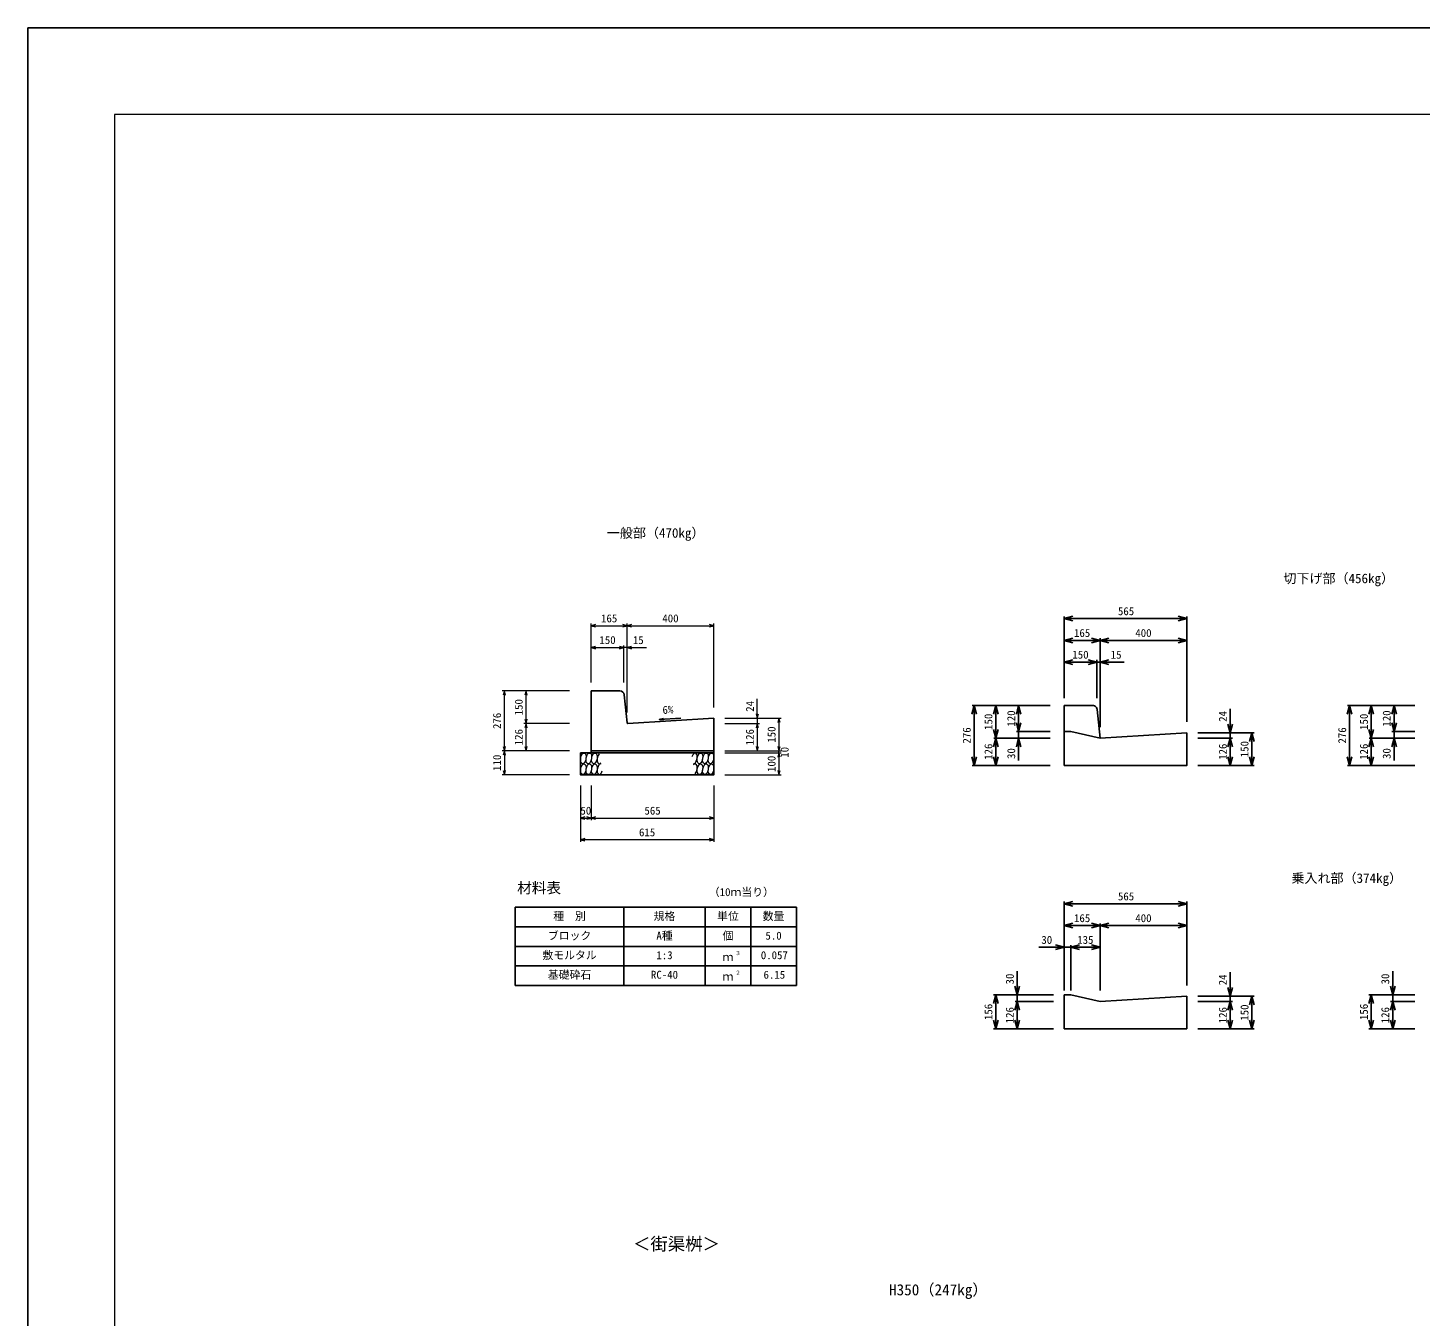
# Model space of a CAD drawing. Units: millimetres, scale not verified. Extents: x -8400 to 8400, y -5940 to 5940.
# Drawn here: x -8400 to -1984, y 3 to 5940 of the extents above; entities that cross this region are included whole.
import ezdxf
from ezdxf.enums import TextEntityAlignment as Align

# ---------------------------------------------------------------- set-up
doc = ezdxf.new("R2010")
doc.units = ezdxf.units.MM
doc.header["$LTSCALE"] = 20
for name, color, linetype, lineweight in [('0-0_DIM', 7, 'Continuous', 25), ('0-1_Defpoints', 5, 'Continuous', 25), ('0-2_HATCH', 6, 'Continuous', 25), ('0-3_HYO', 3, 'Continuous', 25), ('0-4_HYO2', 4, 'Continuous', 25), ('0-5_OUTLINE', 3, 'Continuous', 25), ('0-7_TXT', 7, 'Continuous', 25), ('0-8_WAKU', 3, 'Continuous', 13)]:
    doc.layers.add(name, color=color, linetype=linetype, lineweight=lineweight)
doc.styles.add('ＭＳ ゴシック', font='')
doc.styles.get('ＭＳ ゴシック').set_extended_font_data('MS Gothic')

msp = doc.modelspace()

# ---------------------------------------------------------------- linework, layer by layer
at = {"layer": '0-0_DIM'}
for p, q in [((-3624.48, 2850.39), (-3624.48, 3227.33)), ((-3619.48, 3217.33), (-3059.48, 3217.33)), ((-3059.48, 2741.22), (-3059.48, 3227.33)), ((-3459.48, 3116.95), (-3624.48, 3116.95)), ((-3459.48, 2717.22), (-3459.48, 3126.95)), ((-3059.48, 3116.95), (-3459.48, 3116.95)), ((-3624.3, 3017.05), (-3474.84, 3017.05)), ((-3474.48, 2850.39), (-3474.48, 3027)), ((-3474.48, 3016.95), (-3459.48, 3016.95)), ((-3348.98, 3017.05), (-3459.12, 3017.05)), ((-5490.61, 2753.23), (-5390.79, 2759.22)), ((-3689.48, 2817.22), (-4049.48, 2817.22)), ((-4039.48, 2817.22), (-4039.48, 2541.22)), ((-3939.48, 2667.22), (-3939.48, 2817.22)), ((-2859.48, 2691.22), (-2859.48, 2801.76)), ((-2009.48, 2817.22), (-2319.48, 2817.22)), ((-2309.48, 2817.22), (-2309.48, 2541.22)), ((-2209.48, 2667.22), (-2209.48, 2817.22)), ((-3689.48, 2697.22), (-3844.48, 2697.22)), ((-2009.48, 2697.22), (-2114.48, 2697.22)), ((-3689.48, 2667.22), (-3949.48, 2667.22)), ((-3939.48, 2541.22), (-3939.48, 2667.22)), ((-3834.48, 2667.22), (-3834.48, 2563.49)), ((-3009.48, 2691.22), (-2749.48, 2691.22)), ((-3009.48, 2667.22), (-2849.48, 2667.22)), ((-2859.48, 2691.22), (-2859.48, 2667.22)), ((-2859.48, 2667.22), (-2859.48, 2541.22)), ((-2759.48, 2541.22), (-2759.48, 2691.22)), ((-2009.48, 2667.22), (-2219.48, 2667.22)), ((-2209.48, 2541.22), (-2209.48, 2667.22)), ((-2104.48, 2667.22), (-2104.48, 2563.49)), ((-3689.48, 2541.22), (-4049.48, 2541.22)), ((-3009.48, 2541.22), (-2749.48, 2541.22)), ((-2009.48, 2541.22), (-2319.48, 2541.22)), ((-3624.48, 1503.11), (-3624.48, 1913.22)), ((-3619.48, 1903.22), (-3059.48, 1903.22)), ((-3059.48, 1527.1), (-3059.48, 1913.22)), ((-3459.48, 1802.84), (-3624.48, 1802.84)), ((-3459.48, 1503.11), (-3459.48, 1812.84)), ((-3059.48, 1802.84), (-3459.48, 1802.84)), ((-3624.48, 1702.84), (-3741.42, 1702.84)), ((-3594.48, 1702.84), (-3624.48, 1702.84)), ((-3594.48, 1503.11), (-3594.48, 1712.84)), ((-3594.48, 1702.84), (-3459.48, 1702.84)), ((-3841.04, 1483.1), (-3841.04, 1592.9)), ((-2859.48, 1477.1), (-2859.48, 1587.64)), ((-2111.04, 1483.1), (-2111.04, 1592.9)), ((-3674.48, 1483.1), (-3951.04, 1483.1)), ((-3939.48, 1327.1), (-3939.48, 1483.1)), ((-3841.04, 1453.11), (-3841.04, 1483.1)), ((-3009.48, 1477.1), (-2749.48, 1477.1)), ((-2859.48, 1477.1), (-2859.48, 1453.1)), ((-2759.48, 1327.1), (-2759.48, 1477.1)), ((-2009.48, 1483.1), (-2221.04, 1483.1)), ((-2209.48, 1327.1), (-2209.48, 1483.1)), ((-2111.04, 1453.11), (-2111.04, 1483.1)), ((-3674.48, 1453.11), (-3851.04, 1453.11)), ((-3841.04, 1327.1), (-3841.04, 1453.11)), ((-3009.48, 1453.1), (-2849.48, 1453.1)), ((-2859.48, 1453.1), (-2859.48, 1327.1)), ((-2009.48, 1453.11), (-2121.04, 1453.11)), ((-2111.04, 1327.1), (-2111.04, 1453.11)), ((-3674.48, 1327.1), (-3951.04, 1327.1)), ((-3009.48, 1327.1), (-2749.48, 1327.1)), ((-2009.48, 1327.1), (-2221.04, 1327.1))]:
    msp.add_line(p, q, dxfattribs=at)
at = {"layer": '0-0_DIM', "lineweight": 13}
for p, q in [((-5803.85, 2922.83), (-5803.85, 3194.32)), ((-5803.85, 3184.32), (-5638.85, 3184.32)), ((-5638.85, 2784.32), (-5638.85, 3194.32)), ((-5638.85, 3184.32), (-5238.85, 3184.32)), ((-5238.85, 2808.32), (-5238.85, 3194.32)), ((-5803.85, 3084.32), (-5653.85, 3084.32)), ((-5653.85, 2922.83), (-5653.85, 3094.32)), ((-5638.85, 3084.32), (-5653.85, 3084.32)), ((-5638.85, 3084.32), (-5548.85, 3084.32)), ((-5903.85, 2884.32), (-6213.85, 2884.32)), ((-6203.85, 2608.32), (-6203.85, 2884.32)), ((-6103.85, 2734.32), (-6103.85, 2884.32)), ((-5038.85, 2758.32), (-5038.85, 2848.32)), ((-5903.85, 2734.32), (-6113.85, 2734.32)), ((-6103.85, 2608.32), (-6103.85, 2734.32)), ((-5188.85, 2758.32), (-4928.85, 2758.32)), ((-5188.85, 2734.32), (-5028.85, 2734.32)), ((-5038.85, 2758.32), (-5038.85, 2734.32)), ((-5038.85, 2734.32), (-5038.85, 2608.32)), ((-4938.85, 2758.32), (-4938.85, 2608.32)), ((-5903.85, 2608.32), (-6213.85, 2608.32)), ((-6203.85, 2608.32), (-6203.85, 2498.32)), ((-5188.85, 2608.32), (-4928.85, 2608.32)), ((-5188.85, 2598.32), (-4928.85, 2598.32)), ((-4938.85, 2598.32), (-4938.85, 2608.32)), ((-4938.85, 2598.32), (-4938.85, 2498.32)), ((-5903.85, 2498.32), (-6213.85, 2498.32)), ((-5853.85, 2448.32), (-5853.85, 2188.32)), ((-5803.85, 2448.32), (-5803.85, 2288.32)), ((-5238.85, 2448.32), (-5238.85, 2188.32)), ((-5188.85, 2498.32), (-4928.85, 2498.32)), ((-5853.85, 2298.32), (-5803.85, 2298.32)), ((-5803.85, 2298.32), (-5238.85, 2298.32)), ((-5238.85, 2198.32), (-5853.85, 2198.32))]:
    msp.add_line(p, q, dxfattribs=at)
at = {"layer": '0-0_DIM'}
for points in [[(-3584.48, 3228.05), (-3624.48, 3217.33), (-3584.48, 3206.62)], [(-3099.48, 3206.62), (-3059.48, 3217.33), (-3099.48, 3228.05)], [(-3584.48, 3127.67), (-3624.48, 3116.95), (-3584.48, 3106.24)], [(-3499.48, 3106.24), (-3459.48, 3116.95), (-3499.48, 3127.67)], [(-3419.48, 3127.67), (-3459.48, 3116.95), (-3419.48, 3106.24)], [(-3099.48, 3106.24), (-3059.48, 3116.95), (-3099.48, 3127.67)], [(-3584.48, 3006.33), (-3624.48, 3017.05), (-3584.48, 3027.77)], [(-3584.48, 3006.28), (-3624.48, 3017), (-3584.48, 3027.72)], [(-3514.48, 3027.67), (-3474.48, 3016.95), (-3514.48, 3006.24)], [(-3419.48, 3027.67), (-3459.48, 3016.95), (-3419.48, 3006.24)], [(-4028.77, 2777.22), (-4039.48, 2817.22), (-4050.2, 2777.22)], [(-3928.77, 2777.22), (-3939.48, 2817.22), (-3950.2, 2777.22)], [(-3823.77, 2777.22), (-3834.48, 2817.22), (-3845.2, 2777.22)], [(-3834.48, 2817.22), (-3834.48, 2697.22), (-3834.48, 2667.22)], [(-2298.77, 2777.22), (-2309.48, 2817.22), (-2320.2, 2777.22)], [(-2198.77, 2777.22), (-2209.48, 2817.22), (-2220.2, 2777.22)], [(-2093.77, 2777.22), (-2104.48, 2817.22), (-2115.2, 2777.22)], [(-2104.48, 2817.22), (-2104.48, 2697.22), (-2104.48, 2667.22)], [(-5470.44, 2751.1), (-5490.61, 2753.23), (-5470.84, 2757.76)], [(-3950.2, 2707.22), (-3939.48, 2667.22), (-3928.77, 2707.22)], [(-3845.2, 2737.22), (-3834.48, 2697.22), (-3823.77, 2737.22)], [(-2870.2, 2731.22), (-2859.48, 2691.22), (-2848.77, 2731.22)], [(-2220.2, 2707.22), (-2209.48, 2667.22), (-2198.77, 2707.22)], [(-2115.2, 2737.22), (-2104.48, 2697.22), (-2093.77, 2737.22)], [(-3928.77, 2627.22), (-3939.48, 2667.22), (-3950.2, 2627.22)], [(-3823.77, 2627.22), (-3834.48, 2667.22), (-3845.2, 2627.22)], [(-2848.77, 2627.22), (-2859.48, 2667.22), (-2870.2, 2627.22)], [(-2748.77, 2651.22), (-2759.48, 2691.22), (-2770.2, 2651.22)], [(-2198.77, 2627.22), (-2209.48, 2667.22), (-2220.2, 2627.22)], [(-2093.77, 2627.22), (-2104.48, 2667.22), (-2115.2, 2627.22)], [(-4050.2, 2581.22), (-4039.48, 2541.22), (-4028.77, 2581.22)], [(-3950.2, 2581.22), (-3939.48, 2541.22), (-3928.77, 2581.22)], [(-2870.2, 2581.22), (-2859.48, 2541.22), (-2848.77, 2581.22)], [(-2770.2, 2581.22), (-2759.48, 2541.22), (-2748.77, 2581.22)], [(-2320.2, 2581.22), (-2309.48, 2541.22), (-2298.77, 2581.22)], [(-2220.2, 2581.22), (-2209.48, 2541.22), (-2198.77, 2581.22)], [(-3584.48, 1913.94), (-3624.48, 1903.22), (-3584.48, 1892.5)], [(-3099.48, 1892.5), (-3059.48, 1903.22), (-3099.48, 1913.94)], [(-3584.48, 1813.56), (-3624.48, 1802.84), (-3584.48, 1792.12)], [(-3499.48, 1792.12), (-3459.48, 1802.84), (-3499.48, 1813.56)], [(-3419.48, 1813.56), (-3459.48, 1802.84), (-3419.48, 1792.12)], [(-3099.48, 1792.12), (-3059.48, 1802.84), (-3099.48, 1813.56)], [(-3664.48, 1713.56), (-3624.48, 1702.84), (-3664.48, 1692.12)], [(-3554.48, 1713.56), (-3594.48, 1702.84), (-3554.48, 1692.12)], [(-3499.48, 1713.56), (-3459.48, 1702.84), (-3499.48, 1692.12)], [(-3928.77, 1443.1), (-3939.48, 1483.1), (-3950.2, 1443.1)], [(-3851.76, 1523.1), (-3841.04, 1483.1), (-3830.32, 1523.1)], [(-2870.2, 1517.1), (-2859.48, 1477.1), (-2848.77, 1517.1)], [(-2748.77, 1437.1), (-2759.48, 1477.1), (-2770.2, 1437.1)], [(-2198.77, 1443.1), (-2209.48, 1483.1), (-2220.2, 1443.1)], [(-2121.76, 1523.1), (-2111.04, 1483.1), (-2100.32, 1523.1)], [(-3830.32, 1413.11), (-3841.04, 1453.11), (-3851.76, 1413.11)], [(-2848.77, 1413.1), (-2859.48, 1453.1), (-2870.2, 1413.1)], [(-2100.32, 1413.11), (-2111.04, 1453.11), (-2121.76, 1413.11)], [(-3950.2, 1367.1), (-3939.48, 1327.1), (-3928.77, 1367.1)], [(-3851.76, 1367.1), (-3841.04, 1327.1), (-3830.32, 1367.1)], [(-2870.2, 1367.1), (-2859.48, 1327.1), (-2848.77, 1367.1)], [(-2770.2, 1367.1), (-2759.48, 1327.1), (-2748.77, 1367.1)], [(-2220.2, 1367.1), (-2209.48, 1327.1), (-2198.77, 1367.1)], [(-2121.76, 1367.1), (-2111.04, 1327.1), (-2100.32, 1367.1)]]:
    msp.add_lwpolyline(points, dxfattribs=at)
at = {"layer": '0-0_DIM', "lineweight": 13}
for points in [[(-5783.85, 3189.68), (-5803.85, 3184.32), (-5783.85, 3178.96)], [(-5658.85, 3178.96), (-5638.85, 3184.32), (-5658.85, 3189.68)], [(-5618.85, 3189.68), (-5638.85, 3184.32), (-5618.85, 3178.96)], [(-5258.85, 3178.96), (-5238.85, 3184.32), (-5258.85, 3189.68)], [(-5783.85, 3089.68), (-5803.85, 3084.32), (-5783.85, 3078.96)], [(-5673.85, 3078.96), (-5653.85, 3084.32), (-5673.85, 3089.68)], [(-5618.85, 3089.68), (-5638.85, 3084.32), (-5618.85, 3078.96)], [(-6198.49, 2864.32), (-6203.85, 2884.32), (-6209.21, 2864.32)], [(-6098.49, 2864.32), (-6103.85, 2884.32), (-6109.21, 2864.32)], [(-5044.21, 2778.32), (-5038.85, 2758.32), (-5033.49, 2778.32)], [(-6109.21, 2754.32), (-6103.85, 2734.32), (-6098.49, 2754.32)], [(-6098.49, 2714.32), (-6103.85, 2734.32), (-6109.21, 2714.32)], [(-5033.49, 2714.32), (-5038.85, 2734.32), (-5044.21, 2714.32)], [(-4933.49, 2738.32), (-4938.85, 2758.32), (-4944.21, 2738.32)], [(-6209.21, 2628.32), (-6203.85, 2608.32), (-6198.49, 2628.32)], [(-6198.49, 2588.32), (-6203.85, 2608.32), (-6209.21, 2588.32)], [(-6109.21, 2628.32), (-6103.85, 2608.32), (-6098.49, 2628.32)], [(-5044.21, 2628.32), (-5038.85, 2608.32), (-5033.49, 2628.32)], [(-4944.21, 2628.32), (-4938.85, 2608.32), (-4933.49, 2628.32)], [(-4933.49, 2578.32), (-4938.85, 2598.32), (-4944.21, 2578.32)], [(-6209.21, 2518.32), (-6203.85, 2498.32), (-6198.49, 2518.32)], [(-4944.21, 2518.32), (-4938.85, 2498.32), (-4933.49, 2518.32)], [(-5833.85, 2303.68), (-5853.85, 2298.32), (-5833.85, 2292.96)], [(-5823.85, 2292.96), (-5803.85, 2298.32), (-5823.85, 2303.68)], [(-5783.85, 2303.68), (-5803.85, 2298.32), (-5783.85, 2292.96)], [(-5258.85, 2292.96), (-5238.85, 2298.32), (-5258.85, 2303.68)], [(-5833.85, 2203.68), (-5853.85, 2198.32), (-5833.85, 2192.96)], [(-5258.85, 2192.96), (-5238.85, 2198.32), (-5258.85, 2203.68)]]:
    msp.add_lwpolyline(points, dxfattribs=at)
at = {"layer": '0-1_Defpoints'}
msp.add_lwpolyline([(-8400, -5940), (8400, -5940), (8400, 5940), (-8400, 5940)], close=True, dxfattribs=at)
at = {"layer": '0-2_HATCH', "lineweight": 13}
for centre, major_axis in [((-5840.65, 2573.32), (4.34, 24.62)), ((-5815.07, 2573.32), (4.34, 24.62)), ((-5789.49, 2573.32), (4.34, 24.62)), ((-5303.21, 2573.32), (-4.34, -24.62)), ((-5277.63, 2573.32), (-4.34, -24.62)), ((-5252.05, 2573.32), (-4.34, -24.62)), ((-5840.65, 2523.32), (4.34, 24.62)), ((-5815.07, 2523.32), (4.34, 24.62)), ((-5789.49, 2523.32), (4.34, 24.62)), ((-5303.21, 2523.32), (-4.34, -24.62)), ((-5277.63, 2523.32), (-4.34, -24.62)), ((-5252.05, 2523.32), (-4.34, -24.62))]:
    msp.add_ellipse(centre, major_axis=major_axis, ratio=0.5, dxfattribs=at)
for centre, major_axis, start_param, end_param in [((-5763.91, 2573.32), (4.34, 24.62), 0.65491, 3.7870334), ((-5328.79, 2573.32), (-4.34, -24.62), 6.247078, 10.7595812), ((-5763.91, 2523.32), (4.34, 24.62), 6.247078, 10.7595812), ((-5328.79, 2523.32), (-4.34, -24.62), 0.65491, 3.7870334)]:
    msp.add_ellipse(centre, major_axis=major_axis, ratio=0.5, start_param=start_param, end_param=end_param, dxfattribs=at)
at = {"layer": '0-3_HYO'}
for p, q in [((-5653.85, 1887.1), (-5653.85, 1527.1)), ((-5278.85, 1887.1), (-5278.85, 1527.1)), ((-5068.85, 1887.1), (-5068.85, 1527.1)), ((-6153.85, 1797.1), (-4858.85, 1797.1))]:
    msp.add_line(p, q, dxfattribs=at)
msp.add_lwpolyline([(-6153.85, 1527.1), (-4858.85, 1527.1), (-4858.85, 1887.1), (-6153.85, 1887.1)], close=True, dxfattribs=at)
at = {"layer": '0-4_HYO2'}
for p, q in [((-6153.85, 1707.1), (-4858.85, 1707.1)), ((-6153.85, 1617.1), (-4858.85, 1617.1))]:
    msp.add_line(p, q, dxfattribs=at)
at = {"layer": '0-5_OUTLINE'}
for p, q in [((-5803.85, 2884.32), (-5671.95, 2884.32)), ((-5803.85, 2598.32), (-5803.85, 2884.32)), ((-5652.05, 2866.31), (-5639.14, 2737.19)), ((-3624.48, 2817.22), (-3492.58, 2817.22)), ((-3624.48, 2541.22), (-3624.48, 2817.22)), ((-3472.68, 2799.21), (-3459.48, 2667.22)), ((-5635.97, 2734.49), (-5238.85, 2758.32)), ((-3624.48, 2697.22), (-3594.48, 2697.22)), ((-3459.48, 2667.22), (-3594.48, 2697.22)), ((-3459.48, 2667.22), (-3059.48, 2691.22)), ((-5853.85, 2598.32), (-5238.85, 2598.32)), ((-5803.85, 2608.32), (-5238.85, 2608.32)), ((-3624.48, 1483.1), (-3594.48, 1483.1)), ((-3624.48, 1327.1), (-3624.48, 1483.1)), ((-3459.48, 1453.1), (-3594.48, 1483.1)), ((-3459.48, 1453.1), (-3059.48, 1477.1)), ((-3059.48, 1327.1), (-3059.48, 1477.1)), ((-3624.48, 1327.1), (-3059.48, 1327.1))]:
    msp.add_line(p, q, dxfattribs=at)
for points in [[(-3492.58, 2817.22), (-3489.11, 2816.92), (-3485.74, 2816.01), (-3482.58, 2814.54), (-3479.73, 2812.54), (-3477.26, 2810.08), (-3475.26, 2807.22), (-3473.79, 2804.06), (-3472.89, 2800.69), (-3472.68, 2799.21)], [(-5853.85, 2598.32), (-5853.85, 2498.32), (-5238.85, 2498.32), (-5238.85, 2758.32)], [(-5635.97, 2734.49), (-5636.49, 2734.51), (-5637.01, 2734.61), (-5637.49, 2734.8), (-5637.94, 2735.08), (-5638.33, 2735.42), (-5638.65, 2735.83), (-5638.9, 2736.29), (-5639.07, 2736.79), (-5639.14, 2737.19)], [(-3624.48, 2541.22), (-3059.48, 2541.22), (-3059.48, 2691.22)]]:
    msp.add_lwpolyline(points, dxfattribs=at)
msp.add_arc((-5671.95, 2864.32), 20, 5.71059, 90, dxfattribs=at)
at = {"layer": '0-8_WAKU'}
msp.add_lwpolyline([(-8000, -5540), (8000, -5540), (8000, 5540), (-8000, 5540)], close=True, dxfattribs=at)

# ---------------------------------------------------------------- texts
at = {"layer": '0-0_DIM', "style": 'ＭＳ ゴシック'}
for s, p in [('165', (-5758.85, 3189.32)), ('400', (-5476.35, 3189.32)), ('565', (-3376.98, 3222.33)), ('165', (-3579.48, 3121.95)), ('400', (-3296.98, 3121.95)), ('150', (-5766.35, 3089.32)), ('15', (-5612.31, 3089.19)), ('150', (-3587.07, 3022.05)), ('15', (-3410.17, 3021.95)), ('50', (-5853.85, 2303.32)), ('565', (-5558.85, 2303.32)), ('615', (-5583.85, 2203.32)), ('565', (-3376.98, 1908.22)), ('165', (-3579.48, 1807.84)), ('400', (-3296.98, 1807.84)), ('30', (-3729.9, 1707.84)), ('135', (-3564.48, 1707.84))]:
    msp.add_text(s, height=36.66, dxfattribs=at).set_placement(p, align=Align.BOTTOM_LEFT)
for s, rotation, p in [('150', 90, (-6108.85, 2771.82)), ('24', 90, (-5043.4, 2788.33)), ('276', 90, (-6208.85, 2708.82)), ('6%', 3.434, (-5473.89, 2767)), ('150', 90, (-3944.48, 2704.72)), ('120', 90, (-3839.48, 2719.72)), ('24', 90, (-2864.48, 2741.75)), ('150', 90, (-2214.48, 2704.72)), ('120', 90, (-2109.48, 2719.72)), ('126', 90, (-6108.85, 2633.82)), ('126', 90, (-5043.85, 2633.82)), ('150', 90, (-4943.85, 2645.82)), ('276', 90, (-4044.48, 2641.72)), ('276', 90, (-2314.48, 2641.72)), ('126', 90, (-3944.48, 2566.72)), ('126', 90, (-2864.48, 2566.72)), ('150', 90, (-2764.48, 2578.72)), ('126', 90, (-2214.48, 2566.72)), ('110', 90, (-6208.85, 2515.82)), ('100', 90, (-4943.85, 2510.82)), ('10', 90, (-4883.6, 2576.42)), ('30', 90, (-3839.48, 2570.68)), ('30', 90, (-2109.48, 2570.68)), ('30', 90, (-3846.04, 1531.71)), ('24', 90, (-2864.48, 1527.64)), ('30', 90, (-2116.04, 1531.71)), ('156', 90, (-3944.48, 1367.6)), ('126', 90, (-3846.04, 1352.6)), ('126', 90, (-2864.48, 1352.6)), ('150', 90, (-2764.48, 1364.6)), ('156', 90, (-2214.48, 1367.6)), ('126', 90, (-2116.04, 1352.6))]:
    msp.add_text(s, height=36.66, rotation=rotation, dxfattribs=at).set_placement(p, align=Align.BOTTOM_LEFT)
at = {"layer": '0-7_TXT', "style": 'ＭＳ ゴシック'}
for s, height, p in [('一般部（470kg）', 43.99, (-5731.87, 3577.14)), ('切下げ部（456kg）', 43.99, (-2614.48, 3367.75)), ('材料表', 49.49, (-6145.52, 1937.11)), ('乗入れ部（374kg）', 43.99, (-2577.37, 1986.42)), ('（10ｍ当り）', 36.66, (-5262.18, 1927.94)), ('種\u3000別', 36.66, (-5978.85, 1817.1)), ('規格', 36.66, (-5516.35, 1817.1)), ('単位', 36.66, (-5223.85, 1817.1)), ('数量', 36.66, (-5013.85, 1817.1)), ('ブロック', 36.66, (-6003.85, 1727.1)), ('A種', 36.66, (-5503.85, 1727.1)), ('個', 36.66, (-5198.85, 1727.1)), ('5.0', 36.66, (-5001.35, 1727.1)), ('敷モルタル', 36.66, (-6028.85, 1637.1)), ('1:3', 36.66, (-5503.85, 1637.1)), ('３', 18.33, (-5140.49, 1661.21)), ('0.057', 36.66, (-5022.61, 1637.1)), ('ｍ', 36.66, (-5198.85, 1628.77)), ('基礎砕石', 36.66, (-6003.85, 1547.1)), ('RC-40', 36.66, (-5528.85, 1547.1)), ('ｍ', 36.66, (-5198.85, 1538.77)), ('２', 18.33, (-5140.49, 1570.89)), ('6.15', 36.66, (-5010.11, 1547.1)), ('＜街渠桝＞', 58.65, (-5611.32, 288.85)), ('H350（247kg）', 51.32, (-4431.86, 83.61))]:
    msp.add_text(s, height=height, dxfattribs=at).set_placement(p, align=Align.BOTTOM_LEFT)

doc.saveas('drawing.dxf')
